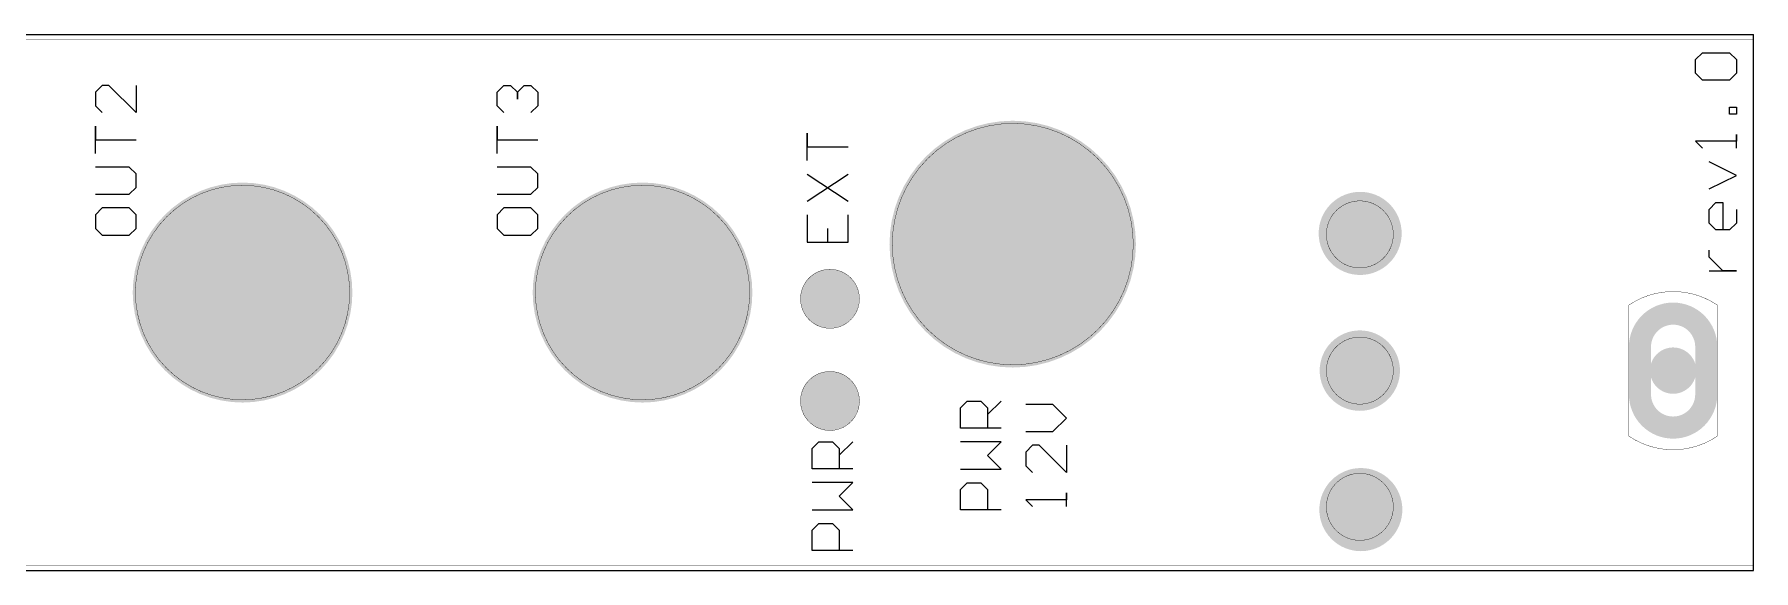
# Model space of a CAD drawing. Header units: millimetres. Extents: x 80 to 209, y 77 to 97.
# Drawn here: x 144.3 to 208.5, y 76.7 to 96.7 of the extents above; entities that cross this region are included whole.
import ezdxf

# ---------------------------------------------------------------- set-up
doc = ezdxf.new("R2010")
doc.units = ezdxf.units.MM
for name, color, linetype in [('BottomLayer', 5, 'Continuous'), ('BottomSolder', 6, 'Continuous'), ('Mechanical1', 6, 'Continuous'), ('Mechanical2', 216, 'Continuous'), ('Mechanical4', 56, 'Continuous'), ('MultiLayer', 9, 'Continuous'), ('PadHoleLayer', 156, 'Continuous'), ('TopLayer', 1, 'Continuous'), ('TopOverlay', 2, 'Continuous'), ('TopSolder', 216, 'Continuous')]:
    doc.layers.add(name, color=color, linetype=linetype)

msp = doc.modelspace()

# ---------------------------------------------------------------- linework, layer by layer
at = {"layer": 'BottomLayer'}
for points, const_width in [([(178.588, 88.907, 1), (183.088, 88.907, 1)], 4.5), ([(150.075, 87.101, 1), (154.075, 87.101, 1)], 4), ([(165.013, 87.101, 1), (169.013, 87.101, 1)], 4), ([(193.433, 89.307, 1), (194.195, 89.307, 1)], 0.762), ([(173.755, 86.875, 1), (174.255, 86.875, 1)], 0.5), ([(193.42, 84.19, 1), (194.182, 84.19, 1)], 0.762), ([(205.12, 84.19, 1), (205.882, 84.19, 1)], 0.762), ([(173.755, 83.065, 1), (174.255, 83.065, 1)], 0.5), ([(193.458, 79.007, 1), (194.22, 79.007, 1)], 0.762)]:
    msp.add_lwpolyline(points, format="xyb", close=True, dxfattribs=dict(at, const_width=const_width))
at = {"layer": 'BottomSolder'}
for points, const_width in [([(178.537, 88.907, 1), (183.138, 88.907, 1)], 4.602), ([(150.025, 87.101, 1), (154.126, 87.101, 1)], 4.102), ([(164.962, 87.101, 1), (169.064, 87.101, 1)], 4.102), ([(193.382, 89.307, 1), (194.246, 89.307, 1)], 0.864), ([(173.704, 86.875, 1), (174.306, 86.875, 1)], 0.602), ([(193.369, 84.19, 1), (194.233, 84.19, 1)], 0.864), ([(205.069, 84.19, 1), (205.933, 84.19, 1)], 0.864), ([(173.704, 83.065, 1), (174.306, 83.065, 1)], 0.602), ([(193.407, 79.007, 1), (194.271, 79.007, 1)], 0.864)]:
    msp.add_lwpolyline(points, format="xyb", close=True, dxfattribs=dict(at, const_width=const_width))
at = {"layer": 'Mechanical1'}
for points in [[(80.101, 96.72), (208.501, 96.72)], [(208.501, 76.746), (208.501, 96.72)], [(80.101, 76.74), (208.501, 76.74)], [(208.501, 76.74), (208.501, 76.746)]]:
    msp.add_lwpolyline(points, dxfattribs=at)
for points in [[(208.501, 96.72, 1), (208.501, 96.72, 1)], [(208.501, 96.72, 1), (208.501, 96.72, 1)], [(208.501, 76.746, 1), (208.501, 76.746, 1)], [(208.501, 76.746, 1), (208.501, 76.746, 1)], [(208.501, 76.74, 1), (208.501, 76.74, 1)], [(208.501, 76.74, 1), (208.501, 76.74, 1)]]:
    msp.add_lwpolyline(points, format="xyb", close=True, dxfattribs=at)
for points, const_width in [([(185.34, 88.908, 1), (176.34, 88.908, 1)], 0.0127), ([(156.075, 87.101, 1), (148.075, 87.101, 1)], 0.0127), ([(171.013, 87.101, 1), (163.013, 87.101, 1)], 0.0127), ([(193.798, 90.52, 1), (193.804, 90.52, 1)], 0.00635), ([(193.798, 90.52, 1), (193.804, 90.52, 1)], 0.00635), ([(176.337, 88.908, 1), (176.343, 88.908, 1)], 0.00635), ([(185.337, 88.908, 1), (185.343, 88.908, 1)], 0.00635), ([(192.715, 88.645, 1), (192.722, 88.645, 1)], 0.00635), ([(192.715, 88.645, 1), (192.722, 88.645, 1)], 0.00635), ([(194.88, 88.645, 1), (194.887, 88.645, 1)], 0.00635), ([(194.88, 88.645, 1), (194.887, 88.645, 1)], 0.00635), ([(175.113, 86.868, 1), (172.913, 86.868, 1)], 0.0127), ([(193.798, 88.02, 1), (193.804, 88.02, 1)], 0.00635), ([(193.798, 88.02, 1), (193.804, 88.02, 1)], 0.00635), ([(148.072, 87.101, 1), (148.079, 87.101, 1)], 0.00635), ([(156.072, 87.101, 1), (156.079, 87.101, 1)], 0.00635), ([(163.01, 87.101, 1), (163.016, 87.101, 1)], 0.00635), ([(171.01, 87.101, 1), (171.016, 87.101, 1)], 0.00635), ([(172.91, 86.868, 1), (172.916, 86.868, 1)], 0.00635), ([(175.11, 86.868, 1), (175.116, 86.868, 1)], 0.00635), ([(203.848, 86.636, 1), (203.854, 86.636, 1)], 0.00635), ([(203.848, 86.636, 1), (203.854, 86.636, 1)], 0.00635), ([(207.148, 86.636, 1), (207.154, 86.636, 1)], 0.00635), ([(207.148, 86.636, 1), (207.154, 86.636, 1)], 0.00635), ([(193.798, 85.44, 1), (193.804, 85.44, 1)], 0.00635), ([(193.798, 85.44, 1), (193.804, 85.44, 1)], 0.00635), ([(175.113, 83.058, 1), (172.913, 83.058, 1)], 0.0127), ([(192.715, 83.565, 1), (192.722, 83.565, 1)], 0.00635), ([(192.715, 83.565, 1), (192.722, 83.565, 1)], 0.00635), ([(194.88, 83.565, 1), (194.887, 83.565, 1)], 0.00635), ([(194.88, 83.565, 1), (194.887, 83.565, 1)], 0.00635), ([(172.91, 83.058, 1), (172.916, 83.058, 1)], 0.00635), ([(175.11, 83.058, 1), (175.116, 83.058, 1)], 0.00635), ([(193.798, 82.94, 1), (193.804, 82.94, 1)], 0.00635), ([(193.798, 82.94, 1), (193.804, 82.94, 1)], 0.00635), ([(203.848, 81.745, 1), (203.854, 81.745, 1)], 0.00635), ([(203.848, 81.745, 1), (203.854, 81.745, 1)], 0.00635), ([(207.148, 81.745, 1), (207.154, 81.745, 1)], 0.00635), ([(207.148, 81.745, 1), (207.154, 81.745, 1)], 0.00635), ([(193.798, 80.36, 1), (193.804, 80.36, 1)], 0.00635), ([(193.798, 80.36, 1), (193.804, 80.36, 1)], 0.00635), ([(192.715, 78.485, 1), (192.722, 78.485, 1)], 0.00635), ([(192.715, 78.485, 1), (192.722, 78.485, 1)], 0.00635), ([(194.88, 78.485, 1), (194.887, 78.485, 1)], 0.00635), ([(194.88, 78.485, 1), (194.887, 78.485, 1)], 0.00635), ([(193.798, 77.86, 1), (193.804, 77.86, 1)], 0.00635), ([(193.798, 77.86, 1), (193.804, 77.86, 1)], 0.00635)]:
    msp.add_lwpolyline(points, format="xyb", close=True, dxfattribs=dict(at, const_width=const_width))
at = {"layer": 'Mechanical1', "const_width": 0.0127}
for points in [[(192.719, 88.645, -0.57735), (193.801, 90.52)], [(193.801, 90.52, -0.57735), (194.884, 88.645)], [(193.801, 88.02, -0.267949), (192.719, 88.645)], [(194.884, 88.645, -0.267949), (193.801, 88.02)], [(203.851, 86.636, -0.305816), (207.151, 86.636)], [(192.719, 83.565, -0.57735), (193.801, 85.44)], [(193.801, 85.44, -0.57735), (194.884, 83.565)], [(193.801, 82.94, -0.267949), (192.719, 83.565)], [(194.884, 83.565, -0.267949), (193.801, 82.94)], [(207.151, 81.745, -0.305816), (203.851, 81.745)], [(192.719, 78.485, -0.57735), (193.801, 80.36)], [(193.801, 80.36, -0.57735), (194.884, 78.485)], [(193.801, 77.86, -0.267949), (192.719, 78.485)], [(194.884, 78.485, -0.267949), (193.801, 77.86)]]:
    msp.add_lwpolyline(points, format="xyb", dxfattribs=at)
for points in [[(203.851, 81.745), (203.851, 86.636)], [(207.151, 81.745), (207.151, 86.636)]]:
    msp.add_lwpolyline(points, dxfattribs=at)
at = {"layer": 'Mechanical2', "const_width": 0.0127}
for points in [[(80.101, 96.72), (208.501, 96.72)], [(208.501, 96.52), (208.501, 96.72)], [(208.501, 76.94), (208.501, 96.52)], [(80.101, 76.74), (208.501, 76.74)], [(208.501, 76.74), (208.501, 76.94)]]:
    msp.add_lwpolyline(points, dxfattribs=at)
at = {"layer": 'Mechanical2', "const_width": 0.00635}
for points in [[(208.498, 96.72, 1), (208.504, 96.72, 1)], [(208.498, 96.72, 1), (208.504, 96.72, 1)], [(208.498, 96.52, 1), (208.504, 96.52, 1)], [(208.498, 96.52, 1), (208.504, 96.52, 1)], [(208.498, 76.94, 1), (208.504, 76.94, 1)], [(208.498, 76.94, 1), (208.504, 76.94, 1)], [(208.498, 76.74, 1), (208.504, 76.74, 1)], [(208.498, 76.74, 1), (208.504, 76.74, 1)]]:
    msp.add_lwpolyline(points, format="xyb", close=True, dxfattribs=at)
at = {"layer": 'Mechanical4', "const_width": 0.0127}
for points in [[(80.101, 96.52), (208.501, 96.52)], [(80.101, 76.94), (208.501, 76.94)]]:
    msp.add_lwpolyline(points, dxfattribs=at)
at = {"layer": 'Mechanical4', "const_width": 0.00635}
for points in [[(208.498, 96.52, 1), (208.504, 96.52, 1)], [(208.498, 76.94, 1), (208.504, 76.94, 1)]]:
    msp.add_lwpolyline(points, format="xyb", close=True, dxfattribs=at)
at = {"layer": 'MultiLayer'}
for points, const_width in [([(178.588, 88.907, 1), (183.088, 88.907, 1)], 4.5), ([(150.075, 87.101, 1), (154.075, 87.101, 1)], 4), ([(165.013, 87.101, 1), (169.013, 87.101, 1)], 4), ([(193.433, 89.307, 1), (194.195, 89.307, 1)], 0.762), ([(173.755, 86.875, 1), (174.255, 86.875, 1)], 0.5), ([(193.42, 84.19, 1), (194.182, 84.19, 1)], 0.762), ([(205.12, 84.19, 1), (205.882, 84.19, 1)], 0.762), ([(173.755, 83.065, 1), (174.255, 83.065, 1)], 0.5), ([(193.458, 79.007, 1), (194.22, 79.007, 1)], 0.762)]:
    msp.add_lwpolyline(points, format="xyb", close=True, dxfattribs=dict(at, const_width=const_width))
at = {"layer": 'PadHoleLayer'}
for points, const_width in [([(178.588, 88.907, 1), (183.088, 88.907, 1)], 4.5), ([(150.075, 87.101, 1), (154.075, 87.101, 1)], 4), ([(165.013, 87.101, 1), (169.013, 87.101, 1)], 4), ([(193.039, 89.307, 1), (194.589, 89.307, 1)], 1.55), ([(173.455, 86.875, 1), (174.555, 86.875, 1)], 1.1), ([(204.264, 83.303), (204.264, 85.078, -1), (206.739, 85.078), (206.739, 83.303, -1)], 0.825), ([(193.051, 84.19, 1), (194.551, 84.19, 1)], 1.5), ([(173.455, 83.065, 1), (174.555, 83.065, 1)], 1.1), ([(193.064, 79.007, 1), (194.614, 79.007, 1)], 1.55)]:
    msp.add_lwpolyline(points, format="xyb", close=True, dxfattribs=dict(at, const_width=const_width))
at = {"layer": 'TopLayer'}
for points, const_width in [([(178.588, 88.907, 1), (183.088, 88.907, 1)], 4.5), ([(150.075, 87.101, 1), (154.075, 87.101, 1)], 4), ([(165.013, 87.101, 1), (169.013, 87.101, 1)], 4), ([(193.433, 89.307, 1), (194.195, 89.307, 1)], 0.762), ([(173.755, 86.875, 1), (174.255, 86.875, 1)], 0.5), ([(193.42, 84.19, 1), (194.182, 84.19, 1)], 0.762), ([(205.12, 84.19, 1), (205.882, 84.19, 1)], 0.762), ([(173.755, 83.065, 1), (174.255, 83.065, 1)], 0.5), ([(193.458, 79.007, 1), (194.22, 79.007, 1)], 0.762)]:
    msp.add_lwpolyline(points, format="xyb", close=True, dxfattribs=dict(at, const_width=const_width))
at = {"layer": 'TopOverlay'}
for p, q in [((206.34, 95.788), (206.594, 96.042)), ((206.34, 95.28), (206.34, 95.788)), ((206.594, 96.042), (207.609, 96.042)), ((207.609, 96.042), (207.863, 95.788)), ((207.863, 95.788), (207.863, 95.28)), ((206.594, 95.026), (206.34, 95.28)), ((207.609, 95.026), (206.594, 95.026)), ((207.863, 95.28), (207.609, 95.026)), ((146.832, 94.827), (146.578, 94.573)), ((146.578, 94.573), (146.578, 94.065)), ((147.085, 94.827), (146.832, 94.827)), ((148.101, 93.811), (147.085, 94.827)), ((148.101, 94.827), (148.101, 93.811)), ((161.578, 94.573), (161.832, 94.827)), ((161.578, 94.065), (161.578, 94.573)), ((161.832, 94.827), (162.085, 94.827)), ((162.085, 94.827), (162.339, 94.573)), ((162.339, 94.573), (162.593, 94.827)), ((162.339, 94.573), (162.339, 94.319)), ((162.339, 94.319), (162.339, 94.573)), ((162.593, 94.827), (162.847, 94.827)), ((162.847, 94.827), (163.101, 94.573)), ((163.101, 94.573), (163.101, 94.065)), ((146.578, 94.065), (146.832, 93.811)), ((161.832, 93.811), (161.578, 94.065)), ((163.101, 94.065), (162.847, 93.811)), ((207.609, 93.756), (207.609, 94.01)), ((207.609, 94.01), (207.863, 94.01)), ((207.863, 93.756), (207.609, 93.756)), ((207.863, 94.01), (207.863, 93.756)), ((146.578, 92.287), (146.578, 93.303)), ((146.578, 93.303), (146.578, 92.795)), ((161.578, 92.287), (161.578, 93.303)), ((161.578, 93.303), (161.578, 92.795)), ((146.578, 92.795), (148.101, 92.795)), ((161.578, 92.795), (163.101, 92.795)), ((173.167, 92.03), (173.167, 93.046)), ((173.167, 93.046), (173.167, 92.538)), ((173.167, 92.538), (174.691, 92.538)), ((207.863, 92.741), (206.34, 92.741)), ((206.34, 92.741), (206.594, 92.487)), ((207.863, 92.487), (207.863, 92.995)), ((207.863, 92.995), (207.863, 92.741)), ((207.863, 91.471), (206.847, 91.979)), ((147.847, 91.78), (146.578, 91.78)), ((148.101, 91.526), (147.847, 91.78)), ((148.101, 91.018), (148.101, 91.526)), ((162.847, 91.78), (161.578, 91.78)), ((163.101, 91.526), (162.847, 91.78)), ((163.101, 91.018), (163.101, 91.526)), ((173.167, 90.507), (174.691, 91.522)), ((173.167, 91.522), (174.691, 90.507)), ((206.847, 90.963), (207.863, 91.471)), ((146.578, 90.764), (147.847, 90.764)), ((147.847, 90.764), (148.101, 91.018)), ((161.578, 90.764), (162.847, 90.764)), ((162.847, 90.764), (163.101, 91.018)), ((146.832, 90.256), (146.578, 90.002)), ((146.578, 90.002), (146.578, 89.494)), ((147.847, 90.256), (146.832, 90.256)), ((148.101, 90.002), (147.847, 90.256)), ((148.101, 89.494), (148.101, 90.002)), ((161.832, 90.256), (161.578, 90.002)), ((161.578, 90.002), (161.578, 89.494)), ((162.847, 90.256), (161.832, 90.256)), ((163.101, 90.002), (162.847, 90.256)), ((163.101, 89.494), (163.101, 90.002)), ((173.167, 89.999), (173.167, 88.983)), ((174.691, 88.983), (174.691, 89.999)), ((206.847, 90.202), (207.101, 90.456)), ((206.847, 89.694), (206.847, 90.202)), ((207.101, 90.456), (207.355, 90.456)), ((207.355, 90.456), (207.355, 89.44)), ((207.863, 90.202), (207.863, 89.694)), ((146.578, 89.494), (146.832, 89.24)), ((147.847, 89.24), (148.101, 89.494)), ((161.578, 89.494), (161.832, 89.24)), ((162.847, 89.24), (163.101, 89.494)), ((173.929, 88.983), (173.929, 89.491)), ((207.101, 89.44), (206.847, 89.694)), ((207.609, 89.44), (207.101, 89.44)), ((207.863, 89.694), (207.609, 89.44)), ((146.832, 89.24), (147.847, 89.24)), ((161.832, 89.24), (162.847, 89.24)), ((173.167, 88.983), (174.691, 88.983)), ((206.847, 88.424), (206.847, 88.678)), ((207.101, 88.17), (206.847, 88.424)), ((207.355, 87.916), (207.101, 88.17)), ((206.847, 87.916), (207.863, 87.916)), ((207.863, 87.916), (207.355, 87.916)), ((178.886, 82.803), (179.14, 83.057)), ((179.14, 83.057), (179.648, 83.057)), ((179.648, 83.057), (179.901, 82.803)), ((179.901, 82.549), (180.409, 83.057)), ((182.339, 82.93), (181.324, 82.93)), ((182.847, 82.422), (182.339, 82.93)), ((178.886, 82.041), (178.886, 82.803)), ((179.901, 82.803), (179.901, 82.041)), ((182.339, 81.914), (182.847, 82.422)), ((180.409, 82.041), (178.886, 82.041)), ((181.324, 81.914), (182.339, 81.914)), ((173.345, 81.286), (173.599, 81.54)), ((173.345, 80.524), (173.345, 81.286)), ((173.599, 81.54), (174.107, 81.54)), ((174.107, 81.54), (174.361, 81.286)), ((174.361, 81.032), (174.869, 81.54)), ((174.361, 81.286), (174.361, 80.524)), ((180.409, 81.534), (178.886, 81.534)), ((179.901, 81.026), (180.409, 81.534)), ((180.409, 80.518), (179.901, 81.026)), ((181.578, 81.407), (181.324, 81.153)), ((181.324, 81.153), (181.324, 80.645)), ((181.831, 81.407), (181.578, 81.407)), ((182.847, 80.391), (181.831, 81.407)), ((182.847, 81.407), (182.847, 80.391)), ((174.869, 80.524), (173.345, 80.524)), ((178.886, 80.518), (180.409, 80.518)), ((181.324, 80.645), (181.578, 80.391)), ((174.869, 80.016), (173.345, 80.016)), ((174.361, 79.508), (174.869, 80.016)), ((178.886, 79.756), (179.14, 80.01)), ((178.886, 78.994), (178.886, 79.756)), ((179.14, 80.01), (179.648, 80.01)), ((179.648, 80.01), (179.901, 79.756)), ((179.901, 79.756), (179.901, 78.994)), ((182.847, 79.121), (182.847, 79.629)), ((182.847, 79.629), (182.847, 79.375)), ((173.345, 79), (174.869, 79)), ((174.869, 79), (174.361, 79.508)), ((180.409, 78.994), (178.886, 78.994)), ((182.847, 79.375), (181.324, 79.375)), ((181.324, 79.375), (181.578, 79.121)), ((173.345, 78.239), (173.599, 78.493)), ((173.599, 78.493), (174.107, 78.493)), ((174.107, 78.493), (174.361, 78.239)), ((173.345, 77.477), (173.345, 78.239)), ((174.361, 78.239), (174.361, 77.477)), ((174.869, 77.477), (173.345, 77.477))]:
    msp.add_line(p, q, dxfattribs=at)
at = {"layer": 'TopSolder'}
for points, const_width in [([(178.537, 88.907, 1), (183.138, 88.907, 1)], 4.602), ([(150.025, 87.101, 1), (154.126, 87.101, 1)], 4.102), ([(164.962, 87.101, 1), (169.064, 87.101, 1)], 4.102), ([(193.382, 89.307, 1), (194.246, 89.307, 1)], 0.864), ([(173.704, 86.875, 1), (174.306, 86.875, 1)], 0.602), ([(193.369, 84.19, 1), (194.233, 84.19, 1)], 0.864), ([(205.069, 84.19, 1), (205.933, 84.19, 1)], 0.864), ([(173.704, 83.065, 1), (174.306, 83.065, 1)], 0.602), ([(193.407, 79.007, 1), (194.271, 79.007, 1)], 0.864)]:
    msp.add_lwpolyline(points, format="xyb", close=True, dxfattribs=dict(at, const_width=const_width))

doc.saveas('drawing.dxf')
